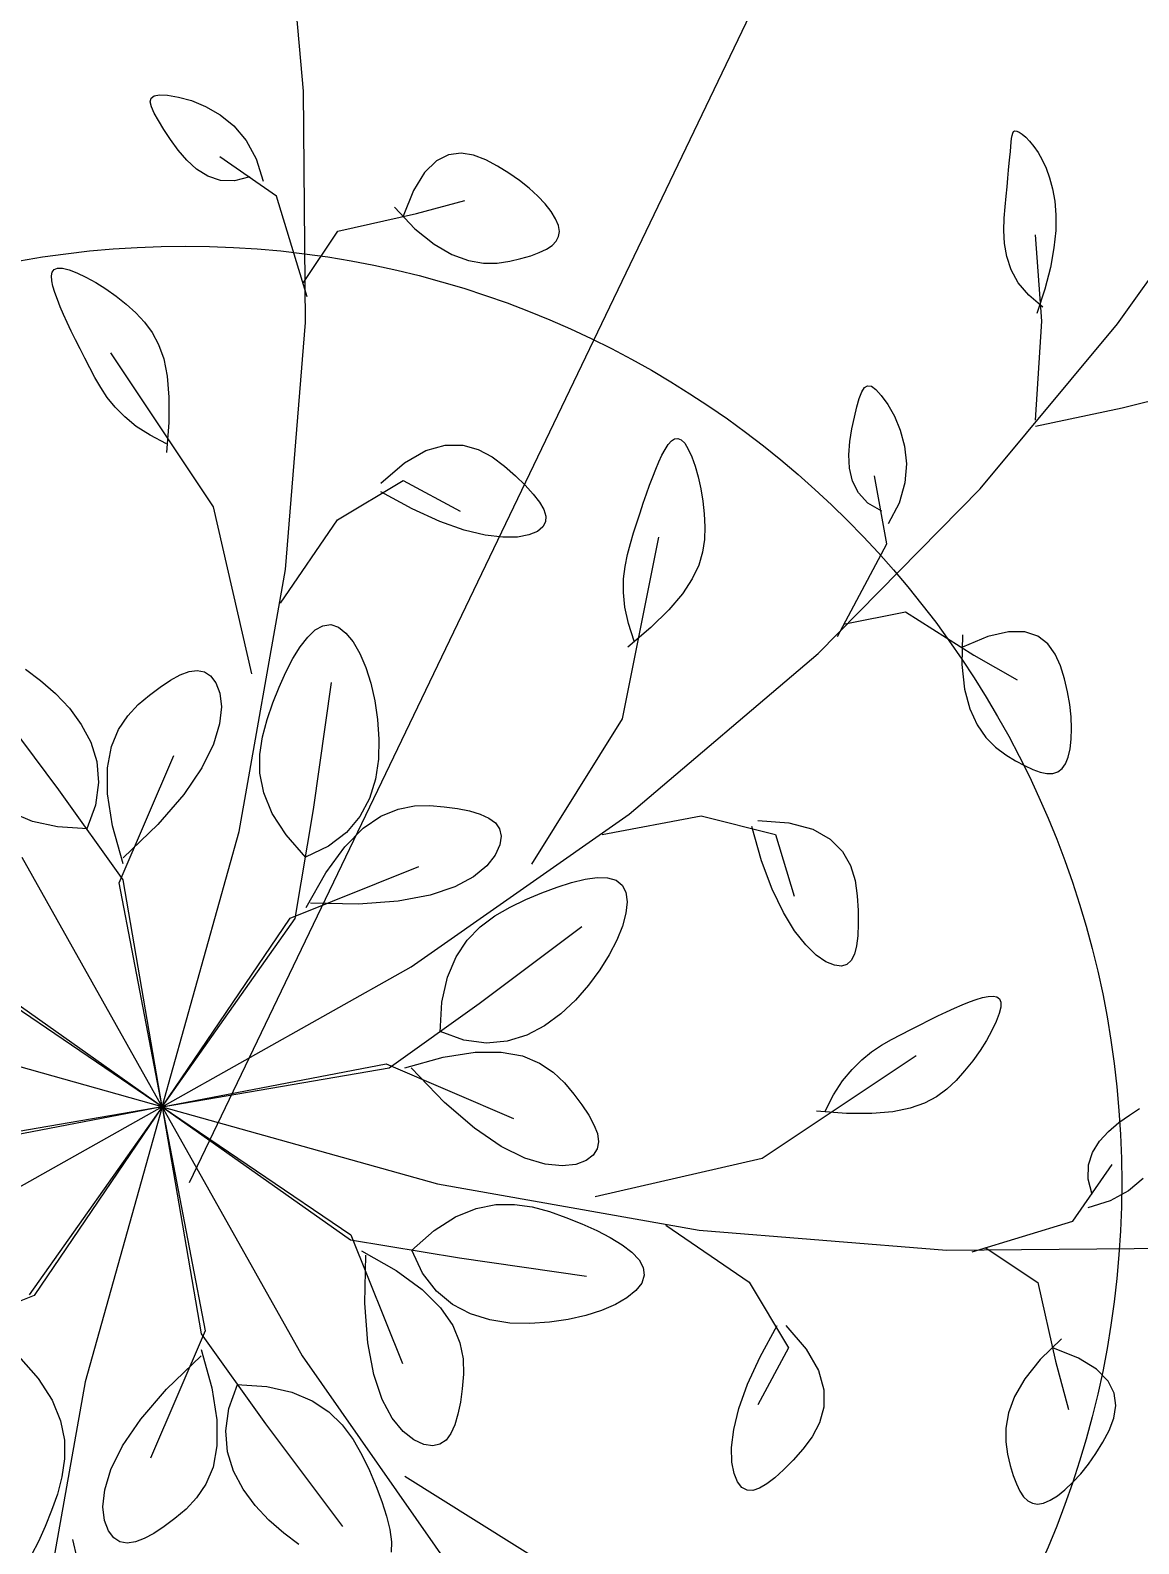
# Model space of a CAD drawing. Header units: centimetres. Extents: x -26724 to 60145, y -23645 to 6771.
# Drawn here: x -19230.21 to -19194.37, y -1555.7 to -1506.76 of the extents above; entities that cross this region are included whole.
import ezdxf

# ---------------------------------------------------------------- set-up
doc = ezdxf.new("R2010")
doc.units = ezdxf.units.CM
doc.linetypes.add('AUSGEZOGEN', pattern=[0])
doc.linetypes.add('PUNKT2_S9', pattern=[0.35, 0.15, -0.1, 0, -0.1])
for name, color, linetype, lineweight in [('4.KOTE', 88, 'Continuous', 15), ('Moebel', 252, 'PUNKT2_S9', 13), ('namjestaj', 150, 'Continuous', 5)]:
    doc.layers.add(name, color=color, linetype=linetype, lineweight=lineweight)
doc.styles.get("Standard").update_dxf_attribs({"font": 'calibri.ttf'})
doc.dimstyles.new('ja 1 50', dxfattribs={"dimtxt": 10, "dimasz": 5, "dimexe": 5, "dimexo": 5, "dimgap": 1, "dimtad": 1, "dimdec": 0, "dimtxsty": 'Standard', "dimblk": 'ARCHTICK', "dimcen": 2.5, "dimclrd": 256, "dimclrt": 7, "dimadec": 0, "dimazin": 0, "dimtfac": 1, "dimtdec": 0, "dimtix": 1, "dimtmove": 1, "dimatfit": 3, "dimldrblk": 'ARCHTICK', "dimfxl": 10, "dimfxlon": 1, "dimlwd": 0, "dimlwe": 9, "dimarcsym": 0})

# ---------------------------------------------------------------- blocks, each defined once
blk = doc.blocks.new('ggggt')
at = {"layer": 'Moebel', "color": 91, "linetype": 'AUSGEZOGEN', "lineweight": 18, "transparency": 33554687}
for p, q in [((1571.575, 2025.413, 13.5), (1570.942, 2032.319, 13.5)), ((1566.615, 2025.073, 13.5), (1566.641, 2025.19, 13.5)), ((1566.652, 2024.912, 13.5), (1566.615, 2025.073, 13.5)), ((1566.641, 2025.19, 13.5), (1566.739, 2025.265, 13.5)), ((1566.739, 2025.265, 13.5), (1566.915, 2025.296, 13.5)), ((1566.915, 2025.296, 13.5), (1567.178, 2025.282, 13.5)), ((1567.178, 2025.282, 13.5), (1567.53, 2025.223, 13.5)), ((1567.53, 2025.223, 13.5), (1567.949, 2025.107, 13.5)), ((1567.949, 2025.107, 13.5), (1568.406, 2024.921, 13.5)), ((1571.64, 2017.939, 13.5), (1571.575, 2025.413, 13.5)), ((1566.743, 2024.708, 13.5), (1566.652, 2024.912, 13.5)), ((1566.882, 2024.462, 13.5), (1566.743, 2024.708, 13.5)), ((1568.406, 2024.921, 13.5), (1568.872, 2024.653, 13.5)), ((1568.872, 2024.653, 13.5), (1569.32, 2024.29, 13.5)), ((1567.059, 2024.174, 13.5), (1566.882, 2024.462, 13.5)), ((1567.27, 2023.848, 13.5), (1567.059, 2024.174, 13.5)), ((1569.32, 2024.29, 13.5), (1569.72, 2023.819, 13.5)), ((1594.48, 2023.981, 13.5), (1594.501, 2024.056, 13.5)), ((1594.501, 2024.056, 13.5), (1594.531, 2024.106, 13.5)), ((1594.531, 2024.106, 13.5), (1594.574, 2024.129, 13.5)), ((1594.574, 2024.129, 13.5), (1594.632, 2024.124, 13.5)), ((1594.632, 2024.124, 13.5), (1594.71, 2024.089, 13.5)), ((1594.71, 2024.089, 13.5), (1594.807, 2024.024, 13.5)), ((1594.807, 2024.024, 13.5), (1594.922, 2023.926, 13.5)), ((1567.513, 2023.507, 13.5), (1567.27, 2023.848, 13.5)), ((1569.72, 2023.819, 13.5), (1570.045, 2023.228, 13.5)), ((1594.429, 2023.463, 13.5), (1594.443, 2023.623, 13.5)), ((1594.443, 2023.623, 13.5), (1594.454, 2023.763, 13.5)), ((1594.454, 2023.763, 13.5), (1594.466, 2023.883, 13.5)), ((1594.466, 2023.883, 13.5), (1594.48, 2023.981, 13.5)), ((1594.922, 2023.926, 13.5), (1595.049, 2023.795, 13.5)), ((1595.049, 2023.795, 13.5), (1595.183, 2023.629, 13.5)), ((1595.183, 2023.629, 13.5), (1595.32, 2023.429, 13.5)), ((1567.794, 2023.178, 13.5), (1567.513, 2023.507, 13.5)), ((1568.113, 2022.887, 13.5), (1567.794, 2023.178, 13.5)), ((1570.7, 2022.019, 13.5), (1568.862, 2023.29, 13.5)), ((1570.045, 2023.228, 13.5), (1570.265, 2022.503, 13.5)), ((1575.867, 2023.158, 13.5), (1575.486, 2022.783, 13.5)), ((1576.262, 2023.355, 13.5), (1575.867, 2023.158, 13.5)), ((1576.663, 2023.406, 13.5), (1576.262, 2023.355, 13.5)), ((1577.066, 2023.341, 13.5), (1576.663, 2023.406, 13.5)), ((1577.462, 2023.193, 13.5), (1577.066, 2023.341, 13.5)), ((1577.846, 2022.993, 13.5), (1577.462, 2023.193, 13.5)), ((1594.37, 2022.855, 13.5), (1594.392, 2023.081, 13.5)), ((1594.392, 2023.081, 13.5), (1594.412, 2023.283, 13.5)), ((1594.412, 2023.283, 13.5), (1594.429, 2023.463, 13.5)), ((1595.32, 2023.429, 13.5), (1595.453, 2023.192, 13.5)), ((1595.453, 2023.192, 13.5), (1595.58, 2022.919, 13.5)), ((1597.891, 2017.891, 13.5), (1601.589, 2023.089, 13.5)), ((1568.475, 2022.661, 13.5), (1568.113, 2022.887, 13.5)), ((1568.882, 2022.528, 13.5), (1568.475, 2022.661, 13.5)), ((1569.84, 2022.644, 13.5), (1569.336, 2022.513, 13.5)), ((1575.486, 2022.783, 13.5), (1575.125, 2022.199, 13.5)), ((1578.211, 2022.767, 13.5), (1577.846, 2022.993, 13.5)), ((1578.553, 2022.526, 13.5), (1578.211, 2022.767, 13.5)), ((1594.318, 2022.323, 13.5), (1594.345, 2022.603, 13.5)), ((1594.345, 2022.603, 13.5), (1594.37, 2022.855, 13.5)), ((1595.58, 2022.919, 13.5), (1595.694, 2022.607, 13.5)), ((1595.694, 2022.607, 13.5), (1595.791, 2022.255, 13.5)), ((1569.336, 2022.513, 13.5), (1568.882, 2022.528, 13.5)), ((1575.125, 2022.199, 13.5), (1574.791, 2021.375, 13.5)), ((1578.865, 2022.275, 13.5), (1578.553, 2022.526, 13.5)), ((1579.143, 2022.02, 13.5), (1578.865, 2022.275, 13.5)), ((1594.29, 2022.014, 13.5), (1594.318, 2022.323, 13.5)), ((1595.791, 2022.255, 13.5), (1595.861, 2021.859, 13.5)), ((1571.688, 2018.766, 13.5), (1570.7, 2022.019, 13.5)), ((1574.508, 2021.658, 13.5), (1575.174, 2020.967, 13.5)), ((1575.227, 2021.457, 13.5), (1576.784, 2021.883, 13.5)), ((1579.382, 2021.766, 13.5), (1579.143, 2022.02, 13.5)), ((1579.577, 2021.52, 13.5), (1579.382, 2021.766, 13.5)), ((1594.23, 2021.303, 13.5), (1594.259, 2021.674, 13.5)), ((1594.259, 2021.674, 13.5), (1594.29, 2022.014, 13.5)), ((1595.861, 2021.859, 13.5), (1595.898, 2021.412, 13.5)), ((1572.68, 2020.889, 13.5), (1575.227, 2021.457, 13.5)), ((1579.722, 2021.287, 13.5), (1579.577, 2021.52, 13.5)), ((1579.813, 2021.073, 13.5), (1579.722, 2021.287, 13.5)), ((1594.217, 2020.906, 13.5), (1594.23, 2021.303, 13.5)), ((1595.898, 2021.412, 13.5), (1595.892, 2020.91, 13.5)), ((1571.547, 2019.19, 13.5), (1572.68, 2020.889, 13.5)), ((1575.174, 2020.967, 13.5), (1575.795, 2020.469, 13.5)), ((1579.74, 2020.56, 13.5), (1579.82, 2020.711, 13.5)), ((1579.845, 2020.881, 13.5), (1579.813, 2021.073, 13.5)), ((1579.82, 2020.711, 13.5), (1579.845, 2020.881, 13.5)), ((1594.238, 2020.492, 13.5), (1594.217, 2020.906, 13.5)), ((1595.443, 2017.975, 13.5), (1595.243, 2020.774, 13.5)), ((1595.892, 2020.91, 13.5), (1595.836, 2020.345, 13.5)), ((1575.795, 2020.469, 13.5), (1576.37, 2020.135, 13.5)), ((1576.37, 2020.135, 13.5), (1576.901, 2019.94, 13.5)), ((1578.917, 2020.094, 13.5), (1579.194, 2020.195, 13.5)), ((1579.194, 2020.195, 13.5), (1579.425, 2020.305, 13.5)), ((1579.425, 2020.305, 13.5), (1579.608, 2020.426, 13.5)), ((1579.608, 2020.426, 13.5), (1579.74, 2020.56, 13.5)), ((1594.311, 2020.068, 13.5), (1594.238, 2020.492, 13.5)), ((1595.836, 2020.345, 13.5), (1595.72, 2019.714, 13.5)), ((1563.446, 2019.563, 13.5), (1563.51, 2019.649, 13.5)), ((1563.51, 2019.649, 13.5), (1563.619, 2019.693, 13.5)), ((1563.619, 2019.693, 13.5), (1563.778, 2019.691, 13.5)), ((1563.778, 2019.691, 13.5), (1563.99, 2019.64, 13.5)), ((1563.99, 2019.64, 13.5), (1564.246, 2019.543, 13.5)), ((1576.901, 2019.94, 13.5), (1577.389, 2019.855, 13.5)), ((1577.389, 2019.855, 13.5), (1577.834, 2019.855, 13.5)), ((1577.834, 2019.855, 13.5), (1578.237, 2019.912, 13.5)), ((1578.237, 2019.912, 13.5), (1578.598, 2019.999, 13.5)), ((1578.598, 2019.999, 13.5), (1578.917, 2020.094, 13.5)), ((1594.454, 2019.642, 13.5), (1594.311, 2020.068, 13.5)), ((1594.684, 2019.221, 13.5), (1594.454, 2019.642, 13.5)), ((1595.72, 2019.714, 13.5), (1595.537, 2019.009, 13.5)), ((1563.421, 2019.44, 13.5), (1563.446, 2019.563, 13.5)), ((1563.431, 2019.286, 13.5), (1563.421, 2019.44, 13.5)), ((1563.469, 2019.104, 13.5), (1563.431, 2019.286, 13.5)), ((1564.246, 2019.543, 13.5), (1564.537, 2019.404, 13.5)), ((1564.537, 2019.404, 13.5), (1564.852, 2019.228, 13.5)), ((1564.852, 2019.228, 13.5), (1565.181, 2019.019, 13.5)), ((1595.019, 2018.813, 13.5), (1594.684, 2019.221, 13.5)), ((1563.531, 2018.9, 13.5), (1563.469, 2019.104, 13.5)), ((1563.612, 2018.677, 13.5), (1563.531, 2018.9, 13.5)), ((1563.707, 2018.441, 13.5), (1563.612, 2018.677, 13.5)), ((1565.181, 2019.019, 13.5), (1565.513, 2018.783, 13.5)), ((1565.513, 2018.783, 13.5), (1565.838, 2018.522, 13.5)), ((1595.477, 2018.426, 13.5), (1595.019, 2018.813, 13.5)), ((1595.537, 2019.009, 13.5), (1595.277, 2018.226, 13.5)), ((1563.814, 2018.192, 13.5), (1563.707, 2018.441, 13.5)), ((1563.932, 2017.931, 13.5), (1563.814, 2018.192, 13.5)), ((1565.838, 2018.522, 13.5), (1566.146, 2018.243, 13.5)), ((1566.146, 2018.243, 13.5), (1566.428, 2017.945, 13.5)), ((1564.061, 2017.659, 13.5), (1563.932, 2017.931, 13.5)), ((1564.199, 2017.377, 13.5), (1564.061, 2017.659, 13.5)), ((1566.428, 2017.945, 13.5), (1566.676, 2017.613, 13.5)), ((1570.993, 2009.943, 13.5), (1571.64, 2017.939, 13.5)), ((1593.455, 2012.56, 13.5), (1597.891, 2017.891, 13.5)), ((1595.243, 2014.777, 13.5), (1595.443, 2017.975, 13.5)), ((1564.345, 2017.085, 13.5), (1564.199, 2017.377, 13.5)), ((1566.676, 2017.613, 13.5), (1566.884, 2017.224, 13.5)), ((1566.884, 2017.224, 13.5), (1567.049, 2016.76, 13.5)), ((1564.499, 2016.783, 13.5), (1564.345, 2017.085, 13.5)), ((1564.659, 2016.473, 13.5), (1564.499, 2016.783, 13.5)), ((1568.658, 2011.972, 13.5), (1565.338, 2016.956, 13.5)), ((1567.049, 2016.76, 13.5), (1567.162, 2016.199, 13.5)), ((1564.827, 2016.156, 13.5), (1564.659, 2016.473, 13.5)), ((1567.162, 2016.199, 13.5), (1567.22, 2015.52, 13.5)), ((1565.013, 2015.835, 13.5), (1564.827, 2016.156, 13.5)), ((1565.227, 2015.513, 13.5), (1565.013, 2015.835, 13.5)), ((1589.62, 2015.687, 13.5), (1589.708, 2015.827, 13.5)), ((1589.708, 2015.827, 13.5), (1589.809, 2015.891, 13.5)), ((1589.809, 2015.891, 13.5), (1589.931, 2015.875, 13.5)), ((1589.931, 2015.875, 13.5), (1590.077, 2015.772, 13.5)), ((1590.077, 2015.772, 13.5), (1590.254, 2015.577, 13.5)), ((1598.046, 2015.177, 13.5), (1600.449, 2015.776, 13.5)), ((1565.482, 2015.194, 13.5), (1565.227, 2015.513, 13.5)), ((1567.22, 2015.52, 13.5), (1567.216, 2014.704, 13.5)), ((1589.465, 2015.207, 13.5), (1589.541, 2015.478, 13.5)), ((1589.541, 2015.478, 13.5), (1589.62, 2015.687, 13.5)), ((1590.254, 2015.577, 13.5), (1590.461, 2015.286, 13.5)), ((1590.461, 2015.286, 13.5), (1590.675, 2014.908, 13.5)), ((1565.79, 2014.88, 13.5), (1565.482, 2015.194, 13.5)), ((1566.162, 2014.576, 13.5), (1565.79, 2014.88, 13.5)), ((1589.305, 2014.498, 13.5), (1589.386, 2014.877, 13.5)), ((1589.386, 2014.877, 13.5), (1589.465, 2015.207, 13.5)), ((1590.675, 2014.908, 13.5), (1590.867, 2014.453, 13.5)), ((1595.243, 2014.577, 13.5), (1598.046, 2015.177, 13.5)), ((1566.609, 2014.286, 13.5), (1566.162, 2014.576, 13.5)), ((1567.145, 2014.012, 13.5), (1566.609, 2014.286, 13.5)), ((1567.216, 2014.704, 13.5), (1567.145, 2013.729, 13.5)), ((1589.236, 2014.085, 13.5), (1589.305, 2014.498, 13.5)), ((1590.867, 2014.453, 13.5), (1591.007, 2013.934, 13.5)), ((1574.837, 2013.398, 13.5), (1575.528, 2013.793, 13.5)), ((1575.528, 2013.793, 13.5), (1576.153, 2013.97, 13.5)), ((1576.153, 2013.97, 13.5), (1576.717, 2013.968, 13.5)), ((1576.717, 2013.968, 13.5), (1577.222, 2013.827, 13.5)), ((1577.222, 2013.827, 13.5), (1577.673, 2013.588, 13.5)), ((1583.162, 2013.642, 13.5), (1583.263, 2013.831, 13.5)), ((1583.263, 2013.831, 13.5), (1583.364, 2013.987, 13.5)), ((1583.364, 2013.987, 13.5), (1583.467, 2014.103, 13.5)), ((1583.467, 2014.103, 13.5), (1583.571, 2014.172, 13.5)), ((1583.571, 2014.172, 13.5), (1583.677, 2014.187, 13.5)), ((1583.677, 2014.187, 13.5), (1583.785, 2014.141, 13.5)), ((1583.785, 2014.141, 13.5), (1583.896, 2014.028, 13.5)), ((1583.896, 2014.028, 13.5), (1584.01, 2013.842, 13.5)), ((1584.01, 2013.842, 13.5), (1584.122, 2013.592, 13.5)), ((1589.201, 2013.653, 13.5), (1589.236, 2014.085, 13.5)), ((1591.007, 2013.934, 13.5), (1591.067, 2013.361, 13.5)), ((1574.076, 2012.744, 13.5), (1574.837, 2013.398, 13.5)), ((1577.673, 2013.588, 13.5), (1578.073, 2013.289, 13.5)), ((1578.073, 2013.289, 13.5), (1578.427, 2012.972, 13.5)), ((1582.962, 2013.194, 13.5), (1583.062, 2013.428, 13.5)), ((1583.062, 2013.428, 13.5), (1583.162, 2013.642, 13.5)), ((1584.122, 2013.592, 13.5), (1584.23, 2013.288, 13.5)), ((1584.23, 2013.288, 13.5), (1584.328, 2012.941, 13.5)), ((1589.222, 2013.222, 13.5), (1589.201, 2013.653, 13.5)), ((1591.067, 2013.361, 13.5), (1591.017, 2012.745, 13.5)), ((1572.672, 2011.551, 13.5), (1574.795, 2012.826, 13.5)), ((1574.795, 2012.826, 13.5), (1576.633, 2011.838, 13.5)), ((1578.427, 2012.972, 13.5), (1578.735, 2012.669, 13.5)), ((1582.761, 2012.674, 13.5), (1582.861, 2012.942, 13.5)), ((1582.861, 2012.942, 13.5), (1582.962, 2013.194, 13.5)), ((1584.328, 2012.941, 13.5), (1584.413, 2012.561, 13.5)), ((1589.318, 2012.806, 13.5), (1589.222, 2013.222, 13.5)), ((1589.511, 2012.424, 13.5), (1589.318, 2012.806, 13.5)), ((1590.437, 2010.779, 13.5), (1590.036, 2012.978, 13.5)), ((1575.08, 2011.906, 13.5), (1574.076, 2012.461, 13.5)), ((1578.735, 2012.669, 13.5), (1578.994, 2012.387, 13.5)), ((1578.994, 2012.387, 13.5), (1579.197, 2012.128, 13.5)), ((1582.557, 2012.094, 13.5), (1582.659, 2012.391, 13.5)), ((1582.659, 2012.391, 13.5), (1582.761, 2012.674, 13.5)), ((1584.413, 2012.561, 13.5), (1584.481, 2012.158, 13.5)), ((1588.216, 2007.229, 13.5), (1593.455, 2012.56, 13.5)), ((1589.821, 2012.093, 13.5), (1589.511, 2012.424, 13.5)), ((1591.017, 2012.745, 13.5), (1590.828, 2012.097, 13.5)), ((1569.9, 2006.571, 13.5), (1568.658, 2011.972, 13.5)), ((1575.974, 2011.498, 13.5), (1575.08, 2011.906, 13.5)), ((1579.197, 2012.128, 13.5), (1579.337, 2011.891, 13.5)), ((1579.337, 2011.891, 13.5), (1579.407, 2011.677, 13.5)), ((1582.454, 2011.783, 13.5), (1582.557, 2012.094, 13.5)), ((1584.481, 2012.158, 13.5), (1584.527, 2011.744, 13.5)), ((1590.271, 2011.829, 13.5), (1589.821, 2012.093, 13.5)), ((1590.828, 2012.097, 13.5), (1590.471, 2011.429, 13.5)), ((1570.83, 2008.862, 13.5), (1572.672, 2011.551, 13.5)), ((1576.76, 2011.221, 13.5), (1575.974, 2011.498, 13.5)), ((1579.311, 2011.322, 13.5), (1579.133, 2011.181, 13.5)), ((1579.4, 2011.487, 13.5), (1579.311, 2011.322, 13.5)), ((1579.407, 2011.677, 13.5), (1579.4, 2011.487, 13.5)), ((1582.244, 2011.129, 13.5), (1582.35, 2011.461, 13.5)), ((1582.35, 2011.461, 13.5), (1582.454, 2011.783, 13.5)), ((1584.527, 2011.744, 13.5), (1584.547, 2011.329, 13.5)), ((1584.547, 2011.329, 13.5), (1584.535, 2010.92, 13.5)), ((1577.439, 2011.057, 13.5), (1576.76, 2011.221, 13.5)), ((1578.014, 2010.988, 13.5), (1577.439, 2011.057, 13.5)), ((1578.486, 2010.998, 13.5), (1578.014, 2010.988, 13.5)), ((1578.859, 2011.068, 13.5), (1578.486, 2010.998, 13.5)), ((1579.133, 2011.181, 13.5), (1578.859, 2011.068, 13.5)), ((1581.889, 2005.119, 13.5), (1583.065, 2010.991, 13.5)), ((1582.139, 2010.786, 13.5), (1582.244, 2011.129, 13.5)), ((1584.535, 2010.92, 13.5), (1584.475, 2010.509, 13.5)), ((1581.966, 2010.048, 13.5), (1582.043, 2010.428, 13.5)), ((1582.043, 2010.428, 13.5), (1582.139, 2010.786, 13.5)), ((1584.475, 2010.509, 13.5), (1584.348, 2010.087, 13.5)), ((1588.835, 2007.78, 13.5), (1590.437, 2010.779, 13.5)), ((1569.494, 2001.472, 13.5), (1570.993, 2009.943, 13.5)), ((1581.921, 2009.642, 13.5), (1581.966, 2010.048, 13.5)), ((1584.348, 2010.087, 13.5), (1584.136, 2009.642, 13.5)), ((1581.917, 2009.203, 13.5), (1581.921, 2009.642, 13.5)), ((1584.136, 2009.642, 13.5), (1583.82, 2009.165, 13.5)), ((1581.965, 2008.725, 13.5), (1581.917, 2009.203, 13.5)), ((1583.82, 2009.165, 13.5), (1583.381, 2008.644, 13.5)), ((1582.076, 2008.203, 13.5), (1581.965, 2008.725, 13.5)), ((1583.381, 2008.644, 13.5), (1582.801, 2008.07, 13.5)), ((1589.035, 2008.18, 13.5), (1591.038, 2008.58, 13.5)), ((1591.038, 2008.58, 13.5), (1593.24, 2007.18, 13.5)), ((1571.705, 2007.761, 13.5), (1571.95, 2007.993, 13.5)), ((1571.95, 2007.993, 13.5), (1572.199, 2008.131, 13.5)), ((1572.199, 2008.131, 13.5), (1572.449, 2008.164, 13.5)), ((1572.449, 2008.164, 13.5), (1572.698, 2008.081, 13.5)), ((1572.698, 2008.081, 13.5), (1572.942, 2007.891, 13.5)), ((1572.942, 2007.891, 13.5), (1573.174, 2007.604, 13.5)), ((1582.801, 2008.07, 13.5), (1582.061, 2007.431, 13.5)), ((1582.261, 2007.631, 13.5), (1582.076, 2008.203, 13.5)), ((1594.362, 2007.935, 13.5), (1593.694, 2007.777, 13.5)), ((1594.896, 2007.931, 13.5), (1594.362, 2007.935, 13.5)), ((1595.315, 2007.791, 13.5), (1594.896, 2007.931, 13.5)), ((1571.23, 2007.065, 13.5), (1571.464, 2007.447, 13.5)), ((1571.464, 2007.447, 13.5), (1571.705, 2007.761, 13.5)), ((1573.174, 2007.604, 13.5), (1573.389, 2007.231, 13.5)), ((1592.874, 2007.831, 13.5), (1592.857, 2006.872, 13.5)), ((1593.694, 2007.777, 13.5), (1592.874, 2007.431, 13.5)), ((1595.634, 2007.543, 13.5), (1595.315, 2007.791, 13.5)), ((1595.873, 2007.213, 13.5), (1595.634, 2007.543, 13.5)), ((1571.003, 2006.627, 13.5), (1571.23, 2007.065, 13.5)), ((1573.389, 2007.231, 13.5), (1573.582, 2006.783, 13.5)), ((1582.105, 2002.032, 13.5), (1588.216, 2007.229, 13.5)), ((1593.24, 2007.18, 13.5), (1594.642, 2006.381, 13.5)), ((1596.048, 2006.828, 13.5), (1595.873, 2007.213, 13.5)), ((1562.578, 2006.722, 13.5), (1563.071, 2006.357, 13.5)), ((1567.268, 2006.368, 13.5), (1567.579, 2006.537, 13.5)), ((1567.579, 2006.537, 13.5), (1567.868, 2006.646, 13.5)), ((1567.868, 2006.646, 13.5), (1568.131, 2006.684, 13.5)), ((1568.131, 2006.684, 13.5), (1568.365, 2006.643, 13.5)), ((1568.365, 2006.643, 13.5), (1568.568, 2006.512, 13.5)), ((1568.568, 2006.512, 13.5), (1568.736, 2006.283, 13.5)), ((1570.786, 2006.145, 13.5), (1571.003, 2006.627, 13.5)), ((1573.582, 2006.783, 13.5), (1573.746, 2006.271, 13.5)), ((1592.857, 2006.872, 13.5), (1592.943, 2006.08, 13.5)), ((1596.178, 2006.415, 13.5), (1596.048, 2006.828, 13.5)), ((1596.277, 2005.997, 13.5), (1596.178, 2006.415, 13.5)), ((1563.663, 2002.825, 13.5), (1561.172, 2006.148, 13.5)), ((1563.071, 2006.357, 13.5), (1563.552, 2005.937, 13.5)), ((1563.552, 2005.937, 13.5), (1563.999, 2005.463, 13.5)), ((1566.587, 2005.883, 13.5), (1566.936, 2006.146, 13.5)), ((1566.936, 2006.146, 13.5), (1567.268, 2006.368, 13.5)), ((1568.736, 2006.283, 13.5), (1568.862, 2005.948, 13.5)), ((1568.862, 2005.948, 13.5), (1568.914, 2005.505, 13.5)), ((1570.58, 2005.632, 13.5), (1570.786, 2006.145, 13.5)), ((1571.889, 2002.183, 13.5), (1572.477, 2006.293, 13.5)), ((1573.746, 2006.271, 13.5), (1573.877, 2005.706, 13.5)), ((1592.943, 2006.08, 13.5), (1593.114, 2005.438, 13.5)), ((1596.348, 2005.585, 13.5), (1596.277, 2005.997, 13.5)), ((1563.999, 2005.463, 13.5), (1564.386, 2004.938, 13.5)), ((1565.885, 2005.22, 13.5), (1566.229, 2005.58, 13.5)), ((1566.229, 2005.58, 13.5), (1566.587, 2005.883, 13.5)), ((1568.914, 2005.505, 13.5), (1568.859, 2004.955, 13.5)), ((1570.39, 2005.097, 13.5), (1570.58, 2005.632, 13.5)), ((1573.877, 2005.706, 13.5), (1573.967, 2005.099, 13.5)), ((1593.114, 2005.438, 13.5), (1593.352, 2004.924, 13.5)), ((1596.391, 2005.186, 13.5), (1596.348, 2005.585, 13.5)), ((1564.386, 2004.938, 13.5), (1564.689, 2004.361, 13.5)), ((1565.585, 2004.776, 13.5), (1565.885, 2005.22, 13.5)), ((1568.859, 2004.955, 13.5), (1568.661, 2004.299, 13.5)), ((1570.24, 2004.542, 13.5), (1570.39, 2005.097, 13.5)), ((1573.967, 2005.099, 13.5), (1574.011, 2004.461, 13.5)), ((1578.948, 2000.421, 13.5), (1581.889, 2005.119, 13.5)), ((1596.408, 2004.809, 13.5), (1596.391, 2005.186, 13.5)), ((1565.357, 2004.224, 13.5), (1565.585, 2004.776, 13.5)), ((1570.155, 2003.962, 13.5), (1570.24, 2004.542, 13.5)), ((1574.011, 2004.461, 13.5), (1573.992, 2003.811, 13.5)), ((1593.352, 2004.924, 13.5), (1593.637, 2004.519, 13.5)), ((1593.637, 2004.519, 13.5), (1593.951, 2004.204, 13.5)), ((1596.361, 2004.149, 13.5), (1596.397, 2004.461, 13.5)), ((1596.397, 2004.461, 13.5), (1596.408, 2004.809, 13.5)), ((1564.689, 2004.361, 13.5), (1564.883, 2003.734, 13.5)), ((1565.229, 2003.538, 13.5), (1565.357, 2004.224, 13.5)), ((1568.661, 2004.299, 13.5), (1568.285, 2003.538, 13.5)), ((1570.163, 2003.358, 13.5), (1570.155, 2003.962, 13.5)), ((1593.951, 2004.204, 13.5), (1594.276, 2003.96, 13.5)), ((1594.276, 2003.96, 13.5), (1594.593, 2003.766, 13.5)), ((1596.299, 2003.882, 13.5), (1596.361, 2004.149, 13.5)), ((1564.883, 2003.734, 13.5), (1564.944, 2003.057, 13.5)), ((1565.231, 2002.693, 13.5), (1565.229, 2003.538, 13.5)), ((1565.613, 1999.816, 13.5), (1567.375, 2003.933, 13.5)), ((1568.285, 2003.538, 13.5), (1567.696, 2002.672, 13.5)), ((1573.992, 2003.811, 13.5), (1573.894, 2003.165, 13.5)), ((1594.593, 2003.766, 13.5), (1594.886, 2003.607, 13.5)), ((1594.886, 2003.607, 13.5), (1595.153, 2003.483, 13.5)), ((1595.153, 2003.483, 13.5), (1595.394, 2003.397, 13.5)), ((1595.961, 2003.405, 13.5), (1596.099, 2003.508, 13.5)), ((1596.099, 2003.508, 13.5), (1596.211, 2003.666, 13.5)), ((1596.211, 2003.666, 13.5), (1596.299, 2003.882, 13.5)), ((1564.944, 2003.057, 13.5), (1564.847, 2002.332, 13.5)), ((1570.289, 2002.725, 13.5), (1570.163, 2003.358, 13.5)), ((1573.894, 2003.165, 13.5), (1573.7, 2002.543, 13.5)), ((1595.394, 2003.397, 13.5), (1595.609, 2003.354, 13.5)), ((1595.609, 2003.354, 13.5), (1595.798, 2003.355, 13.5)), ((1595.798, 2003.355, 13.5), (1595.961, 2003.405, 13.5)), ((1565.738, 1999.918, 13.5), (1563.663, 2002.825, 13.5)), ((1565.391, 2001.664, 13.5), (1565.231, 2002.693, 13.5)), ((1567.696, 2002.672, 13.5), (1566.859, 2001.701, 13.5)), ((1570.561, 2002.061, 13.5), (1570.289, 2002.725, 13.5)), ((1573.7, 2002.543, 13.5), (1573.394, 2001.962, 13.5)), ((1562.81, 2001.8, 13.5), (1562.149, 2002.077, 13.5)), ((1564.847, 2002.332, 13.5), (1564.567, 2001.56, 13.5)), ((1571.005, 2001.365, 13.5), (1570.561, 2002.061, 13.5)), ((1571.301, 1998.659, 13.5), (1571.889, 2002.183, 13.5)), ((1574.076, 2001.974, 13.5), (1574.628, 2002.203, 13.5)), ((1574.628, 2002.203, 13.5), (1575.154, 2002.305, 13.5)), ((1575.055, 1997.103, 13.5), (1582.105, 2002.032, 13.5)), ((1575.154, 2002.305, 13.5), (1575.651, 2002.317, 13.5)), ((1575.651, 2002.317, 13.5), (1576.119, 2002.277, 13.5)), ((1576.119, 2002.277, 13.5), (1576.551, 2002.217, 13.5)), ((1576.551, 2002.217, 13.5), (1576.942, 2002.139, 13.5)), ((1576.942, 2002.139, 13.5), (1577.283, 2002.038, 13.5)), ((1577.283, 2002.038, 13.5), (1577.564, 2001.911, 13.5)), ((1563.616, 2001.622, 13.5), (1562.81, 2001.8, 13.5)), ((1564.588, 2001.56, 13.5), (1563.616, 2001.622, 13.5)), ((1565.738, 2000.426, 13.5), (1565.391, 2001.664, 13.5)), ((1566.859, 2001.701, 13.5), (1565.738, 2000.626, 13.5)), ((1572.904, 2000.981, 13.5), (1573.501, 2001.58, 13.5)), ((1573.394, 2001.962, 13.5), (1572.959, 2001.441, 13.5)), ((1573.501, 2001.58, 13.5), (1574.076, 2001.974, 13.5)), ((1577.564, 2001.911, 13.5), (1577.777, 2001.752, 13.5)), ((1577.777, 2001.752, 13.5), (1577.913, 2001.557, 13.5)), ((1577.913, 2001.557, 13.5), (1577.964, 2001.321, 13.5)), ((1581.225, 2001.383, 13.5), (1584.429, 2001.983, 13.5)), ((1584.429, 2001.983, 13.5), (1586.832, 2001.383, 13.5)), ((1586.383, 2000.53, 13.5), (1586.066, 2001.634, 13.5)), ((1586.266, 2001.833, 13.5), (1587.266, 2001.758, 13.5)), ((1587.266, 2001.758, 13.5), (1588.034, 2001.549, 13.5)), ((1588.034, 2001.549, 13.5), (1588.601, 2001.232, 13.5)), ((1567, 1992.575, 13.5), (1569.494, 2001.472, 13.5)), ((1571.648, 2000.634, 13.5), (1571.005, 2001.365, 13.5)), ((1572.959, 2001.441, 13.5), (1572.377, 2000.997, 13.5)), ((1577.921, 2001.04, 13.5), (1577.773, 2000.715, 13.5)), ((1577.964, 2001.321, 13.5), (1577.921, 2001.04, 13.5)), ((1586.832, 2001.383, 13.5), (1587.433, 1999.384, 13.5)), ((1588.601, 2001.232, 13.5), (1588.998, 2000.832, 13.5)), ((1567, 1992.575, 13.5), (1562.472, 2000.63, 13.5)), ((1572.377, 2000.997, 13.5), (1571.633, 2000.649, 13.5)), ((1572.29, 2000.14, 13.5), (1572.904, 2000.981, 13.5)), ((1577.773, 2000.715, 13.5), (1577.497, 2000.364, 13.5)), ((1586.727, 1999.61, 13.5), (1586.383, 2000.53, 13.5)), ((1588.998, 2000.832, 13.5), (1589.256, 2000.375, 13.5)), ((1571.14, 1998.676, 13.5), (1575.297, 2000.342, 13.5)), ((1571.659, 1999.019, 13.5), (1572.29, 2000.14, 13.5)), ((1577.497, 2000.364, 13.5), (1577.069, 2000.015, 13.5)), ((1589.256, 2000.375, 13.5), (1589.406, 1999.887, 13.5)), ((1567, 1992.575, 13.5), (1565.613, 1999.816, 13.5)), ((1567, 1992.575, 13.5), (1565.738, 1999.918, 13.5)), ((1576.466, 1999.691, 13.5), (1575.661, 1999.418, 13.5)), ((1577.069, 2000.015, 13.5), (1576.466, 1999.691, 13.5)), ((1579.273, 1999.493, 13.5), (1579.767, 1999.681, 13.5)), ((1579.767, 1999.681, 13.5), (1580.237, 1999.831, 13.5)), ((1580.237, 1999.831, 13.5), (1580.673, 1999.935, 13.5)), ((1580.673, 1999.935, 13.5), (1581.065, 1999.986, 13.5)), ((1581.065, 1999.986, 13.5), (1581.403, 1999.977, 13.5)), ((1581.403, 1999.977, 13.5), (1581.677, 1999.899, 13.5)), ((1581.677, 1999.899, 13.5), (1581.876, 1999.745, 13.5)), ((1581.876, 1999.745, 13.5), (1581.994, 1999.511, 13.5)), ((1587.086, 1998.858, 13.5), (1586.727, 1999.61, 13.5)), ((1589.406, 1999.887, 13.5), (1589.478, 1999.393, 13.5)), ((1573.353, 1999.128, 13.5), (1571.801, 1999.161, 13.5)), ((1574.632, 1999.222, 13.5), (1573.353, 1999.128, 13.5)), ((1575.661, 1999.418, 13.5), (1574.632, 1999.222, 13.5)), ((1578.252, 1999.032, 13.5), (1578.764, 1999.276, 13.5)), ((1578.764, 1999.276, 13.5), (1579.273, 1999.493, 13.5)), ((1582.032, 1999.204, 13.5), (1581.993, 1998.836, 13.5)), ((1581.994, 1999.511, 13.5), (1582.032, 1999.204, 13.5)), ((1589.478, 1999.393, 13.5), (1589.503, 1998.918, 13.5)), ((1567, 1992.575, 13.5), (1571.14, 1998.676, 13.5)), ((1567, 1992.575, 13.5), (1571.301, 1998.659, 13.5)), ((1577.283, 1998.396, 13.5), (1577.753, 1998.746, 13.5)), ((1577.753, 1998.746, 13.5), (1578.252, 1999.032, 13.5)), ((1581.993, 1998.836, 13.5), (1581.882, 1998.42, 13.5)), ((1587.451, 1998.262, 13.5), (1587.086, 1998.858, 13.5)), ((1589.503, 1998.918, 13.5), (1589.507, 1998.486, 13.5)), ((1576.861, 1997.963, 13.5), (1577.283, 1998.396, 13.5)), ((1577.251, 1995.912, 13.5), (1580.574, 1998.403, 13.5)), ((1581.882, 1998.42, 13.5), (1581.701, 1997.967, 13.5)), ((1587.809, 1997.807, 13.5), (1587.451, 1998.262, 13.5)), ((1589.491, 1998.103, 13.5), (1589.451, 1997.777, 13.5)), ((1589.507, 1998.486, 13.5), (1589.491, 1998.103, 13.5)), ((1576.503, 1997.427, 13.5), (1576.861, 1997.963, 13.5)), ((1581.701, 1997.967, 13.5), (1581.455, 1997.489, 13.5)), ((1588.149, 1997.48, 13.5), (1587.809, 1997.807, 13.5)), ((1589.451, 1997.777, 13.5), (1589.382, 1997.51, 13.5)), ((1576.226, 1996.765, 13.5), (1576.503, 1997.427, 13.5)), ((1581.455, 1997.489, 13.5), (1581.148, 1996.998, 13.5)), ((1588.462, 1997.266, 13.5), (1588.149, 1997.48, 13.5)), ((1588.736, 1997.152, 13.5), (1588.462, 1997.266, 13.5)), ((1588.962, 1997.126, 13.5), (1588.736, 1997.152, 13.5)), ((1589.142, 1997.18, 13.5), (1588.962, 1997.126, 13.5)), ((1589.281, 1997.31, 13.5), (1589.142, 1997.18, 13.5)), ((1589.382, 1997.51, 13.5), (1589.281, 1997.31, 13.5)), ((1567, 1992.575, 13.5), (1560.899, 1996.714, 13.5)), ((1567, 1992.575, 13.5), (1560.916, 1996.875, 13.5)), ((1567, 1992.575, 13.5), (1575.055, 1997.103, 13.5)), ((1576.048, 1995.959, 13.5), (1576.226, 1996.765, 13.5)), ((1581.148, 1996.998, 13.5), (1580.782, 1996.504, 13.5)), ((1580.782, 1996.504, 13.5), (1580.362, 1996.023, 13.5)), ((1593.53, 1996.106, 13.5), (1593.712, 1996.144, 13.5)), ((1593.712, 1996.144, 13.5), (1593.866, 1996.154, 13.5)), ((1593.866, 1996.154, 13.5), (1593.989, 1996.129, 13.5)), ((1593.989, 1996.129, 13.5), (1594.075, 1996.065, 13.5)), ((1574.344, 1993.837, 13.5), (1577.251, 1995.912, 13.5)), ((1575.985, 1994.987, 13.5), (1576.048, 1995.959, 13.5)), ((1580.362, 1996.023, 13.5), (1579.889, 1995.576, 13.5)), ((1592.085, 1995.514, 13.5), (1592.357, 1995.643, 13.5)), ((1592.357, 1995.643, 13.5), (1592.618, 1995.761, 13.5)), ((1592.618, 1995.761, 13.5), (1592.867, 1995.868, 13.5)), ((1592.867, 1995.868, 13.5), (1593.103, 1995.963, 13.5)), ((1593.103, 1995.963, 13.5), (1593.325, 1996.044, 13.5)), ((1593.325, 1996.044, 13.5), (1593.53, 1996.106, 13.5)), ((1594.117, 1995.797, 13.5), (1594.066, 1995.586, 13.5)), ((1594.075, 1996.065, 13.5), (1594.119, 1995.956, 13.5)), ((1594.119, 1995.956, 13.5), (1594.117, 1995.797, 13.5)), ((1579.364, 1995.189, 13.5), (1578.787, 1994.886, 13.5)), ((1579.889, 1995.576, 13.5), (1579.364, 1995.189, 13.5)), ((1591.209, 1995.076, 13.5), (1591.51, 1995.23, 13.5)), ((1591.51, 1995.23, 13.5), (1591.803, 1995.376, 13.5)), ((1591.803, 1995.376, 13.5), (1592.085, 1995.514, 13.5)), ((1593.969, 1995.329, 13.5), (1593.83, 1995.038, 13.5)), ((1594.066, 1995.586, 13.5), (1593.969, 1995.329, 13.5)), ((1567, 1992.575, 13.5), (1558.103, 1995.069, 13.5)), ((1576.758, 1994.728, 13.5), (1575.985, 1995.008, 13.5)), ((1577.483, 1994.631, 13.5), (1576.758, 1994.728, 13.5)), ((1578.16, 1994.692, 13.5), (1577.483, 1994.631, 13.5)), ((1578.787, 1994.886, 13.5), (1578.16, 1994.692, 13.5)), ((1590.261, 1994.562, 13.5), (1590.582, 1994.748, 13.5)), ((1590.582, 1994.748, 13.5), (1590.899, 1994.916, 13.5)), ((1590.899, 1994.916, 13.5), (1591.209, 1995.076, 13.5)), ((1593.654, 1994.723, 13.5), (1593.445, 1994.394, 13.5)), ((1593.83, 1995.038, 13.5), (1593.654, 1994.723, 13.5)), ((1574.852, 1993.837, 13.5), (1576.09, 1994.184, 13.5)), ((1576.09, 1994.184, 13.5), (1577.119, 1994.344, 13.5)), ((1577.119, 1994.344, 13.5), (1577.964, 1994.346, 13.5)), ((1577.964, 1994.346, 13.5), (1578.65, 1994.218, 13.5)), ((1578.65, 1994.218, 13.5), (1579.202, 1993.99, 13.5)), ((1586.398, 1990.917, 13.5), (1591.382, 1994.237, 13.5)), ((1589.619, 1994.093, 13.5), (1589.939, 1994.348, 13.5)), ((1589.939, 1994.348, 13.5), (1590.261, 1994.562, 13.5)), ((1593.445, 1994.394, 13.5), (1593.208, 1994.062, 13.5)), ((1567, 1992.575, 13.5), (1574.242, 1993.962, 13.5)), ((1567, 1992.575, 13.5), (1574.344, 1993.837, 13.5)), ((1574.242, 1993.962, 13.5), (1578.359, 1992.2, 13.5)), ((1576.127, 1992.716, 13.5), (1575.052, 1993.837, 13.5)), ((1579.202, 1993.99, 13.5), (1579.646, 1993.69, 13.5)), ((1579.646, 1993.69, 13.5), (1580.006, 1993.346, 13.5)), ((1589.002, 1993.413, 13.5), (1589.306, 1993.785, 13.5)), ((1589.306, 1993.785, 13.5), (1589.619, 1994.093, 13.5)), ((1592.948, 1993.737, 13.5), (1592.669, 1993.429, 13.5)), ((1593.208, 1994.062, 13.5), (1592.948, 1993.737, 13.5)), ((1580.006, 1993.346, 13.5), (1580.308, 1992.988, 13.5)), ((1588.712, 1992.966, 13.5), (1589.002, 1993.413, 13.5)), ((1592.669, 1993.429, 13.5), (1592.371, 1993.147, 13.5)), ((1577.097, 1991.879, 13.5), (1576.127, 1992.716, 13.5)), ((1580.308, 1992.988, 13.5), (1580.572, 1992.639, 13.5)), ((1588.437, 1992.43, 13.5), (1588.712, 1992.966, 13.5)), ((1592.039, 1992.9, 13.5), (1591.65, 1992.691, 13.5)), ((1592.371, 1993.147, 13.5), (1592.039, 1992.9, 13.5)), ((1567, 1992.575, 13.5), (1558.945, 1988.047, 13.5)), ((1567, 1992.575, 13.5), (1559.657, 1991.313, 13.5)), ((1567, 1992.575, 13.5), (1559.759, 1991.188, 13.5)), ((1567, 1992.575, 13.5), (1562.7, 1986.49, 13.5)), ((1567, 1992.575, 13.5), (1562.861, 1986.473, 13.5)), ((1567, 1992.575, 13.5), (1564.507, 1983.677, 13.5)), ((1567, 1992.575, 13.5), (1568.262, 1985.231, 13.5)), ((1567, 1992.575, 13.5), (1573.085, 1988.274, 13.5)), ((1567, 1992.575, 13.5), (1568.387, 1985.333, 13.5)), ((1567, 1992.575, 13.5), (1573.102, 1988.435, 13.5)), ((1567, 1992.575, 13.5), (1571.528, 1984.52, 13.5)), ((1567, 1992.575, 13.5), (1575.898, 1990.081, 13.5)), ((1580.572, 1992.639, 13.5), (1580.793, 1992.307, 13.5)), ((1580.793, 1992.307, 13.5), (1580.963, 1991.996, 13.5)), ((1589.13, 1992.359, 13.5), (1588.154, 1992.43, 13.5)), ((1589.946, 1992.355, 13.5), (1589.13, 1992.359, 13.5)), ((1590.625, 1992.413, 13.5), (1589.946, 1992.355, 13.5)), ((1591.186, 1992.526, 13.5), (1590.625, 1992.413, 13.5)), ((1591.65, 1992.691, 13.5), (1591.186, 1992.526, 13.5)), ((1597.933, 1992.062, 13.5), (1598.274, 1992.306, 13.5)), ((1598.274, 1992.306, 13.5), (1598.6, 1992.516, 13.5)), ((1577.964, 1991.29, 13.5), (1577.097, 1991.879, 13.5)), ((1580.963, 1991.996, 13.5), (1581.072, 1991.707, 13.5)), ((1597.313, 1991.462, 13.5), (1597.604, 1991.781, 13.5)), ((1597.604, 1991.781, 13.5), (1597.933, 1992.062, 13.5)), ((1578.725, 1990.914, 13.5), (1577.964, 1991.29, 13.5)), ((1581.11, 1991.444, 13.5), (1581.069, 1991.21, 13.5)), ((1581.072, 1991.707, 13.5), (1581.11, 1991.444, 13.5)), ((1597.087, 1991.1, 13.5), (1597.313, 1991.462, 13.5)), ((1579.381, 1990.716, 13.5), (1578.725, 1990.914, 13.5)), ((1580.709, 1990.839, 13.5), (1580.373, 1990.713, 13.5)), ((1580.938, 1991.007, 13.5), (1580.709, 1990.839, 13.5)), ((1581.069, 1991.21, 13.5), (1580.938, 1991.007, 13.5)), ((1580.997, 1989.675, 13.5), (1586.398, 1990.917, 13.5)), ((1596.954, 1990.693, 13.5), (1597.087, 1991.1, 13.5)), ((1579.931, 1990.661, 13.5), (1579.381, 1990.716, 13.5)), ((1580.373, 1990.713, 13.5), (1579.931, 1990.661, 13.5)), ((1596.445, 1988.875, 13.5), (1597.716, 1990.713, 13.5)), ((1596.939, 1990.239, 13.5), (1596.954, 1990.693, 13.5)), ((1598.716, 1990.255, 13.5), (1598.245, 1989.855, 13.5)), ((1575.898, 1990.081, 13.5), (1584.368, 1988.582, 13.5)), ((1597.07, 1989.735, 13.5), (1596.939, 1990.239, 13.5)), ((1598.245, 1989.855, 13.5), (1597.653, 1989.53, 13.5)), ((1576.487, 1989.014, 13.5), (1577.151, 1989.286, 13.5)), ((1577.151, 1989.286, 13.5), (1577.784, 1989.412, 13.5)), ((1577.784, 1989.412, 13.5), (1578.388, 1989.42, 13.5)), ((1578.388, 1989.42, 13.5), (1578.967, 1989.335, 13.5)), ((1578.967, 1989.335, 13.5), (1579.523, 1989.185, 13.5)), ((1597.653, 1989.53, 13.5), (1596.929, 1989.31, 13.5)), ((1575.791, 1988.57, 13.5), (1576.487, 1989.014, 13.5)), ((1579.523, 1989.185, 13.5), (1580.057, 1988.995, 13.5)), ((1580.057, 1988.995, 13.5), (1580.571, 1988.789, 13.5)), ((1580.571, 1988.789, 13.5), (1581.053, 1988.572, 13.5)), ((1593.192, 1987.887, 13.5), (1596.445, 1988.875, 13.5)), ((1573.102, 1988.435, 13.5), (1574.768, 1984.278, 13.5)), ((1575.06, 1987.927, 13.5), (1575.791, 1988.57, 13.5)), ((1581.053, 1988.572, 13.5), (1581.491, 1988.345, 13.5)), ((1581.491, 1988.345, 13.5), (1581.873, 1988.111, 13.5)), ((1583.288, 1988.745, 13.5), (1585.977, 1986.903, 13.5)), ((1584.368, 1988.582, 13.5), (1592.364, 1987.935, 13.5)), ((1573.085, 1988.274, 13.5), (1576.609, 1987.686, 13.5)), ((1573.445, 1987.916, 13.5), (1574.566, 1987.285, 13.5)), ((1575.423, 1987.198, 13.5), (1575.075, 1987.942, 13.5)), ((1581.873, 1988.111, 13.5), (1582.187, 1987.87, 13.5)), ((1582.187, 1987.87, 13.5), (1582.419, 1987.625, 13.5)), ((1592.364, 1987.935, 13.5), (1599.839, 1988, 13.5)), ((1593.616, 1988.028, 13.5), (1595.315, 1986.895, 13.5)), ((1573.554, 1986.222, 13.5), (1573.587, 1987.774, 13.5)), ((1576.609, 1987.686, 13.5), (1580.719, 1987.098, 13.5)), ((1582.419, 1987.625, 13.5), (1582.557, 1987.376, 13.5)), ((1582.557, 1987.376, 13.5), (1582.59, 1987.126, 13.5)), ((1574.566, 1987.285, 13.5), (1575.407, 1986.671, 13.5)), ((1575.867, 1986.616, 13.5), (1575.423, 1987.198, 13.5)), ((1582.507, 1986.877, 13.5), (1582.317, 1986.633, 13.5)), ((1582.59, 1987.126, 13.5), (1582.507, 1986.877, 13.5)), ((1585.977, 1986.903, 13.5), (1587.252, 1984.78, 13.5)), ((1595.315, 1986.895, 13.5), (1595.883, 1984.348, 13.5)), ((1562.861, 1986.473, 13.5), (1558.704, 1984.808, 13.5)), ((1575.407, 1986.671, 13.5), (1576.005, 1986.075, 13.5)), ((1576.388, 1986.181, 13.5), (1575.867, 1986.616, 13.5)), ((1582.03, 1986.401, 13.5), (1581.657, 1986.186, 13.5)), ((1582.317, 1986.633, 13.5), (1582.03, 1986.401, 13.5)), ((1573.648, 1984.943, 13.5), (1573.554, 1986.222, 13.5)), ((1576.005, 1986.075, 13.5), (1576.4, 1985.499, 13.5)), ((1576.969, 1985.875, 13.5), (1576.388, 1986.181, 13.5)), ((1577.591, 1985.681, 13.5), (1576.969, 1985.875, 13.5)), ((1581.209, 1985.993, 13.5), (1580.697, 1985.829, 13.5)), ((1581.657, 1986.186, 13.5), (1581.209, 1985.993, 13.5)), ((1576.4, 1985.499, 13.5), (1576.629, 1984.947, 13.5)), ((1578.237, 1985.583, 13.5), (1577.591, 1985.681, 13.5)), ((1578.887, 1985.564, 13.5), (1578.237, 1985.583, 13.5)), ((1579.524, 1985.608, 13.5), (1578.887, 1985.564, 13.5)), ((1580.132, 1985.698, 13.5), (1579.524, 1985.608, 13.5)), ((1580.697, 1985.829, 13.5), (1580.132, 1985.698, 13.5)), ((1586.331, 1984.495, 13.5), (1586.887, 1985.499, 13.5)), ((1587.17, 1985.499, 13.5), (1587.824, 1984.738, 13.5)), ((1568.387, 1985.333, 13.5), (1566.626, 1981.216, 13.5)), ((1568.262, 1985.231, 13.5), (1570.338, 1982.324, 13.5)), ((1573.844, 1983.914, 13.5), (1573.648, 1984.943, 13.5)), ((1576.629, 1984.947, 13.5), (1576.731, 1984.421, 13.5)), ((1596.083, 1985.067, 13.5), (1595.393, 1984.401, 13.5)), ((1562.353, 1984.515, 13.5), (1562.996, 1983.784, 13.5)), ((1567.142, 1983.448, 13.5), (1568.263, 1984.523, 13.5)), ((1568.263, 1984.723, 13.5), (1568.61, 1983.485, 13.5)), ((1571.528, 1984.52, 13.5), (1576.458, 1977.47, 13.5)), ((1576.731, 1984.421, 13.5), (1576.742, 1983.924, 13.5)), ((1585.924, 1983.601, 13.5), (1586.331, 1984.495, 13.5)), ((1587.252, 1984.78, 13.5), (1586.264, 1982.942, 13.5)), ((1587.824, 1984.738, 13.5), (1588.219, 1984.047, 13.5)), ((1595.393, 1984.401, 13.5), (1594.895, 1983.78, 13.5)), ((1596.625, 1984.45, 13.5), (1595.801, 1984.784, 13.5)), ((1597.209, 1984.089, 13.5), (1596.625, 1984.45, 13.5)), ((1574.117, 1983.109, 13.5), (1573.844, 1983.914, 13.5)), ((1576.742, 1983.924, 13.5), (1576.703, 1983.456, 13.5)), ((1588.219, 1984.047, 13.5), (1588.396, 1983.422, 13.5)), ((1595.883, 1984.348, 13.5), (1596.308, 1982.791, 13.5)), ((1597.584, 1983.708, 13.5), (1597.209, 1984.089, 13.5)), ((1562.996, 1983.784, 13.5), (1563.44, 1983.088, 13.5)), ((1564.507, 1983.677, 13.5), (1563.007, 1975.207, 13.5)), ((1566.305, 1982.478, 13.5), (1567.142, 1983.448, 13.5)), ((1568.61, 1983.485, 13.5), (1568.77, 1982.456, 13.5)), ((1569.154, 1982.817, 13.5), (1569.434, 1983.59, 13.5)), ((1569.413, 1983.59, 13.5), (1570.385, 1983.527, 13.5)), ((1570.385, 1983.527, 13.5), (1571.191, 1983.349, 13.5)), ((1576.703, 1983.456, 13.5), (1576.643, 1983.024, 13.5)), ((1585.647, 1982.815, 13.5), (1585.924, 1983.601, 13.5)), ((1588.396, 1983.422, 13.5), (1588.394, 1982.858, 13.5)), ((1594.895, 1983.78, 13.5), (1594.561, 1983.205, 13.5)), ((1597.781, 1983.313, 13.5), (1597.584, 1983.708, 13.5)), ((1563.44, 1983.088, 13.5), (1563.712, 1982.424, 13.5)), ((1571.191, 1983.349, 13.5), (1571.852, 1983.072, 13.5)), ((1571.852, 1983.072, 13.5), (1572.389, 1982.714, 13.5)), ((1574.44, 1982.506, 13.5), (1574.117, 1983.109, 13.5)), ((1576.643, 1983.024, 13.5), (1576.565, 1982.633, 13.5)), ((1594.561, 1983.205, 13.5), (1594.366, 1982.674, 13.5)), ((1597.832, 1982.912, 13.5), (1597.781, 1983.313, 13.5)), ((1563.712, 1982.424, 13.5), (1563.838, 1981.791, 13.5)), ((1565.715, 1981.611, 13.5), (1566.305, 1982.478, 13.5)), ((1568.77, 1982.456, 13.5), (1568.772, 1981.611, 13.5)), ((1569.057, 1982.092, 13.5), (1569.154, 1982.817, 13.5)), ((1572.389, 1982.714, 13.5), (1572.822, 1982.292, 13.5)), ((1574.79, 1982.078, 13.5), (1574.44, 1982.506, 13.5)), ((1576.565, 1982.633, 13.5), (1576.464, 1982.292, 13.5)), ((1585.483, 1982.136, 13.5), (1585.647, 1982.815, 13.5)), ((1588.394, 1982.858, 13.5), (1588.253, 1982.353, 13.5)), ((1594.366, 1982.674, 13.5), (1594.281, 1982.186, 13.5)), ((1597.619, 1982.113, 13.5), (1597.767, 1982.509, 13.5)), ((1597.767, 1982.509, 13.5), (1597.832, 1982.912, 13.5)), ((1569.117, 1981.415, 13.5), (1569.057, 1982.092, 13.5)), ((1570.338, 1982.324, 13.5), (1572.828, 1979.001, 13.5)), ((1572.822, 1982.292, 13.5), (1573.172, 1981.822, 13.5)), ((1575.14, 1981.802, 13.5), (1574.79, 1982.078, 13.5)), ((1576.337, 1982.011, 13.5), (1576.178, 1981.798, 13.5)), ((1576.464, 1982.292, 13.5), (1576.337, 1982.011, 13.5)), ((1585.414, 1981.561, 13.5), (1585.483, 1982.136, 13.5)), ((1588.253, 1982.353, 13.5), (1588.014, 1981.902, 13.5)), ((1594.281, 1982.186, 13.5), (1594.281, 1981.741, 13.5)), ((1597.418, 1981.729, 13.5), (1597.619, 1982.113, 13.5)), ((1563.838, 1981.791, 13.5), (1563.846, 1981.187, 13.5)), ((1565.339, 1980.85, 13.5), (1565.715, 1981.611, 13.5)), ((1568.772, 1981.611, 13.5), (1568.644, 1980.925, 13.5)), ((1573.172, 1981.822, 13.5), (1573.458, 1981.323, 13.5)), ((1575.466, 1981.654, 13.5), (1575.14, 1981.802, 13.5)), ((1575.747, 1981.611, 13.5), (1575.466, 1981.654, 13.5)), ((1575.983, 1981.662, 13.5), (1575.747, 1981.611, 13.5)), ((1576.178, 1981.798, 13.5), (1575.983, 1981.662, 13.5)), ((1585.424, 1981.089, 13.5), (1585.414, 1981.561, 13.5)), ((1587.715, 1981.502, 13.5), (1587.398, 1981.148, 13.5)), ((1588.014, 1981.902, 13.5), (1587.715, 1981.502, 13.5)), ((1594.281, 1981.741, 13.5), (1594.338, 1981.338, 13.5)), ((1597.193, 1981.364, 13.5), (1597.418, 1981.729, 13.5)), ((1563.846, 1981.187, 13.5), (1563.761, 1980.608, 13.5)), ((1569.312, 1980.788, 13.5), (1569.117, 1981.415, 13.5)), ((1573.458, 1981.323, 13.5), (1573.702, 1980.811, 13.5)), ((1585.494, 1980.716, 13.5), (1585.424, 1981.089, 13.5)), ((1587.398, 1981.148, 13.5), (1587.095, 1980.84, 13.5)), ((1594.338, 1981.338, 13.5), (1594.425, 1980.977, 13.5)), ((1594.425, 1980.977, 13.5), (1594.52, 1980.658, 13.5)), ((1596.7, 1980.71, 13.5), (1596.951, 1981.022, 13.5)), ((1596.951, 1981.022, 13.5), (1597.193, 1981.364, 13.5)), ((1563.761, 1980.608, 13.5), (1563.611, 1980.052, 13.5)), ((1565.142, 1980.194, 13.5), (1565.339, 1980.85, 13.5)), ((1568.644, 1980.925, 13.5), (1568.416, 1980.373, 13.5)), ((1569.615, 1980.211, 13.5), (1569.312, 1980.788, 13.5)), ((1573.702, 1980.811, 13.5), (1573.919, 1980.302, 13.5)), ((1574.847, 1980.627, 13.5), (1579.545, 1977.686, 13.5)), ((1585.606, 1980.443, 13.5), (1585.494, 1980.716, 13.5)), ((1586.813, 1980.581, 13.5), (1586.554, 1980.378, 13.5)), ((1587.095, 1980.84, 13.5), (1586.813, 1980.581, 13.5)), ((1594.52, 1980.658, 13.5), (1594.621, 1980.381, 13.5)), ((1596.445, 1980.432, 13.5), (1596.7, 1980.71, 13.5)), ((1563.611, 1980.052, 13.5), (1563.421, 1979.518, 13.5)), ((1565.086, 1979.644, 13.5), (1565.142, 1980.194, 13.5)), ((1568.416, 1980.373, 13.5), (1568.115, 1979.929, 13.5)), ((1570.002, 1979.686, 13.5), (1569.615, 1980.211, 13.5)), ((1573.919, 1980.302, 13.5), (1574.107, 1979.808, 13.5)), ((1585.747, 1980.264, 13.5), (1585.606, 1980.443, 13.5)), ((1585.913, 1980.175, 13.5), (1585.747, 1980.264, 13.5)), ((1586.103, 1980.169, 13.5), (1585.913, 1980.175, 13.5)), ((1586.317, 1980.239, 13.5), (1586.103, 1980.169, 13.5)), ((1586.554, 1980.378, 13.5), (1586.317, 1980.239, 13.5)), ((1594.621, 1980.381, 13.5), (1594.731, 1980.15, 13.5)), ((1594.731, 1980.15, 13.5), (1594.851, 1979.967, 13.5)), ((1595.713, 1979.853, 13.5), (1595.946, 1979.998, 13.5)), ((1595.946, 1979.998, 13.5), (1596.192, 1980.193, 13.5)), ((1596.192, 1980.193, 13.5), (1596.445, 1980.432, 13.5)), ((1563.421, 1979.518, 13.5), (1563.215, 1979.004, 13.5)), ((1565.139, 1979.202, 13.5), (1565.086, 1979.644, 13.5)), ((1567.772, 1979.569, 13.5), (1567.413, 1979.267, 13.5)), ((1568.115, 1979.929, 13.5), (1567.772, 1979.569, 13.5)), ((1570.449, 1979.213, 13.5), (1570.002, 1979.686, 13.5)), ((1574.107, 1979.808, 13.5), (1574.256, 1979.338, 13.5)), ((1594.851, 1979.967, 13.5), (1594.986, 1979.835, 13.5)), ((1594.986, 1979.835, 13.5), (1595.137, 1979.755, 13.5)), ((1595.137, 1979.755, 13.5), (1595.307, 1979.73, 13.5)), ((1595.307, 1979.73, 13.5), (1595.498, 1979.762, 13.5)), ((1595.498, 1979.762, 13.5), (1595.713, 1979.853, 13.5)), ((1563.215, 1979.004, 13.5), (1562.998, 1978.522, 13.5)), ((1565.265, 1978.866, 13.5), (1565.139, 1979.202, 13.5)), ((1567.065, 1979.003, 13.5), (1566.733, 1978.782, 13.5)), ((1567.413, 1979.267, 13.5), (1567.065, 1979.003, 13.5)), ((1570.93, 1978.793, 13.5), (1570.449, 1979.213, 13.5)), ((1574.256, 1979.338, 13.5), (1574.361, 1978.902, 13.5)), ((1562.998, 1978.522, 13.5), (1562.771, 1978.084, 13.5)), ((1564.101, 1978.578, 13.5), (1565.343, 1973.177, 13.5)), ((1565.433, 1978.637, 13.5), (1565.265, 1978.866, 13.5)), ((1565.635, 1978.506, 13.5), (1565.433, 1978.637, 13.5)), ((1566.422, 1978.612, 13.5), (1566.133, 1978.503, 13.5)), ((1566.733, 1978.782, 13.5), (1566.422, 1978.612, 13.5)), ((1571.423, 1978.427, 13.5), (1570.93, 1978.793, 13.5)), ((1574.361, 1978.902, 13.5), (1574.412, 1978.51, 13.5)), ((1574.412, 1978.51, 13.5), (1574.403, 1978.172, 13.5)), ((1565.87, 1978.465, 13.5), (1565.635, 1978.506, 13.5)), ((1566.133, 1978.503, 13.5), (1565.87, 1978.465, 13.5))]:
    blk.add_line(p, q, dxfattribs=at)
blk.add_circle((1567.746, 1990.122, 13.5), 30.281, dxfattribs=at)
blk = doc.blocks.new('_ArchTick')
at = {"color": 0, "linetype": 'ByBlock', "const_width": 0.15}
blk.add_lwpolyline([(-0.5, -0.5), (0.5, 0.5)], dxfattribs=at)
blk = doc.blocks.new('*D2431')
at = {"layer": '4.KOTE', "lineweight": 0, "transparency": 16777216}
for p in [(-19177.799, -1445.499), (-19225.064, -1544.025)]:
    blk.add_line(p, (-19192.625, -1476.404), dxfattribs=at)
at = {"layer": 'Defpoints', "color": 0, "transparency": 16777216}
for p in [(-19192.625, -1476.404, 13.5), (-19225.064, -1544.025, 13.5)]:
    blk.add_point(p, dxfattribs=at)
at = {"layer": '4.KOTE', "lineweight": 0, "transparency": 16777216, "xscale": 5, "yscale": 5, "zscale": 5, "rotation": 244.3723509433749}
blk.add_blockref('_ArchTick', (-19192.625, -1476.404), dxfattribs=at)
at = {"layer": '4.KOTE', "color": 7, "transparency": 16777216, "insert": (-19188.525, -1453.816), "char_height": 10, "attachment_point": 5, "rotation": 64.3724}
blk.add_mtext('R75', dxfattribs=at)
blk = doc.blocks.new('*D2627')
at = {"layer": '4.KOTE', "color": 0, "lineweight": 9, "transparency": 16777216}
for p, q in [((-19300.063, -1416.455), (-19300.063, -1401.522)), ((-19150.064, -1416.455), (-19150.064, -1401.522))]:
    blk.add_line(p, q, dxfattribs=at)
at = {"layer": '4.KOTE', "lineweight": 0, "transparency": 16777216}
blk.add_line((-19300.063, -1406.522), (-19150.064, -1406.522), dxfattribs=at)
at = {"layer": 'Defpoints', "color": 0, "transparency": 16777216}
for p in [(-19150.064, -1406.522), (-19150.064, -1543.722, 13.5), (-19300.063, -1544.329, 13.5)]:
    blk.add_point(p, dxfattribs=at)
at = {"layer": '4.KOTE', "lineweight": 0, "transparency": 16777216, "xscale": 5, "yscale": 5, "zscale": 5, "rotation": 180}
blk.add_blockref('_ArchTick', (-19300.063, -1406.522), dxfattribs=at)
at = {"layer": '4.KOTE', "lineweight": 0, "transparency": 16777216, "xscale": 5, "yscale": 5, "zscale": 5}
blk.add_blockref('_ArchTick', (-19150.064, -1406.522), dxfattribs=at)
at = {"layer": '4.KOTE', "color": 7, "transparency": 16777216, "insert": (-19225.064, -1400.399), "char_height": 10, "attachment_point": 5}
blk.add_mtext('150', dxfattribs=at)

msp = doc.modelspace()

# ---------------------------------------------------------------- linework, layer by layer
at = {"layer": 'namjestaj', "transparency": 33554687}
msp.add_circle((-19225.064, -1544.025, 13.5), 75, dxfattribs=at)

# ---------------------------------------------------------------- block references
msp.add_blockref('ggggt', (-20792.947, -3534.148))

# ---------------------------------------------------------------- dimensions: what is measured, and where the dimension line sits
at = {"layer": '4.KOTE'}
dim = msp.add_linear_dim(base=(-19150.064, -1406.522), p1=(-19300.063, -1544.329, 13.5), p2=(-19150.064, -1543.722, 13.5), dimstyle='ja 1 50', dxfattribs=at)
dim.commit()
dim.dimension.update_dxf_attribs({"geometry": '*D2627', "text_midpoint": (-19225.064, -1400.399)})
dim = msp.add_radius_dim(center=(-19225.064, -1544.025, 13.5), mpoint=(-19192.625, -1476.404, 13.5), dimstyle='ja 1 50', dxfattribs=at)
dim.commit()
dim.dimension.update_dxf_attribs({"geometry": '*D2431', "text_midpoint": (-19188.525, -1453.816)})

doc.saveas('drawing.dxf')
